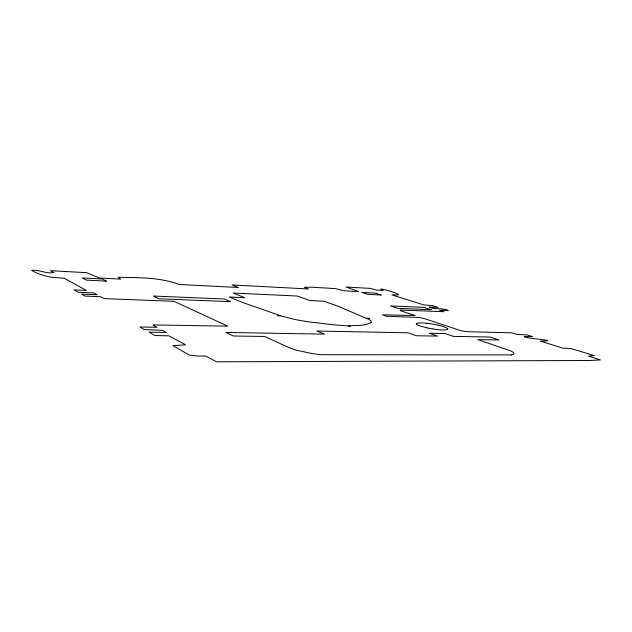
<?xml version="1.0" encoding="UTF-8"?>
<svg xmlns="http://www.w3.org/2000/svg" width="632" height="632" viewBox="0 0 632 632"><rect width="100%" height="100%" fill="white"/><g stroke="black" fill="none" stroke-linecap="round" stroke-linejoin="round"><path stroke-width="0.95" d="M427.09 327.889L419.703 325.875A15.824 2.386 9.4 0 1 416.48 324.066M432.888 328.956A15.982 2.409 9.4 0 1 427.027 327.882M416.346 324.034A15.982 2.409 9.4 0 1 416.938 323.236M426.956 323.244A15.982 2.409 9.4 0 1 438.252 325.14M432.991 328.964A15.832 2.386 9.4 0 0 438.782 329.683A15.982 2.409 9.4 0 0 445.576 329.833A15.832 2.386 9.4 0 0 447.606 329.304A15.974 2.409 9.4 0 0 447.464 328.379L443.198 326.483A15.832 2.386 9.4 0 0 438.316 325.188M417.207 323.3A15.832 2.386 9.4 0 1 427.106 323.308M400.483 310.075L400.151 310.604L415.042 315.526L382.415 314.815L386.642 316.277L419.182 317.43L424.854 318.765L461.257 330.797L468.359 331.745L511.675 332.843L516.802 334.447L527.207 334.913L532.658 336.603L524.252 336.572C523.896 338.562 563.61 340.695 540.621 341.122L562.567 348.082L571.028 348.556L591.915 354.908L594.088 355.634L588.463 356.093L600.4 359.956L589.087 360.485L216.578 361.812L205.756 356.061L197.445 356.037L189.237 355.01L172.86 345.625L185.618 344.827L168.768 335.813L154.761 335.521L149.231 332.187L166.295 332.416L162.44 330.323L144.222 329.564L139.964 326.989L156.886 327.297L153.228 325.298L153.631 324.919L227.765 326.175L174.037 301.33L104.217 298.612L100.606 296.724L85.004 296.084L81.67 294.141L97.138 294.757L93.765 292.932L78.249 292.268L74.11 289.906L86.402 290.412L64.164 278.23L50.442 277.124L43.655 275.497L36.585 273.024L31.6 270.346C39.176 269.327 46.01 274.13 53.799 272.534L50.402 270.67L86.647 272.676L99.493 277.993L120.68 279.147L118.121 277.306C138.471 277.693 159.959 277.179 179.054 284.479L238.462 287.497L232.11 284.977L308.384 288.958L304.395 287.284L310.991 287.173L335.11 288.579L344.069 290.815L358.731 291.589L346.178 287.054L370.597 288.405L376.008 290.009L383.111 290.412C373.354 286.059 399.171 293.303 398.516 294.836L391.887 294.923L423.867 304.924L431.861 305.501L438.166 307.397L429.231 307.073C435.227 310.075 442.203 307.507 448.207 310.502L439.588 310.217L443.988 311.695L400.483 310.075M371.316 322.36C364.522 326.325 356.093 325.322 348.524 325.749L350.191 326.594L347.647 325.891L333.246 324.808L307.507 321.704L295.421 319.61L280.964 315.921L277.622 315.668L280.15 315.565L242.356 302.42L229.226 297.016L244.703 297.688L233.208 293.043L297.269 296.029L309.712 300.5L323.908 301.203L338.262 306.307L365.833 318.125L369.491 318.481L367.097 318.575L370.85 320.535L371.316 322.36M511.588 354.923L321.467 354.702L312.342 353.628L295.468 349.986L289.203 347.695L264.595 336.469L233.366 336.003L225.987 332.448L324.493 334.154L316.806 331.01L408.075 332.811L416.267 335.742L437.526 336.113L429.239 333.23L445.078 333.538L453.428 336.39L489.998 337.022L498.932 339.937L477.839 339.629L511.035 351.037A25.604 4.171 10.2 0 1 511.588 354.923M230.562 301.654L159.011 298.794L153.268 296.037L224.242 298.999L230.562 301.654M431.095 309.672L397.805 308.337L390.497 305.935L423.645 307.326L431.095 309.672M106.405 281.137L86.347 280.126L82.16 277.938L102.06 278.973L106.405 281.137M381.064 294.986L367.753 294.315L361.836 292.411L375.092 293.098L381.064 294.986"/></g></svg>
